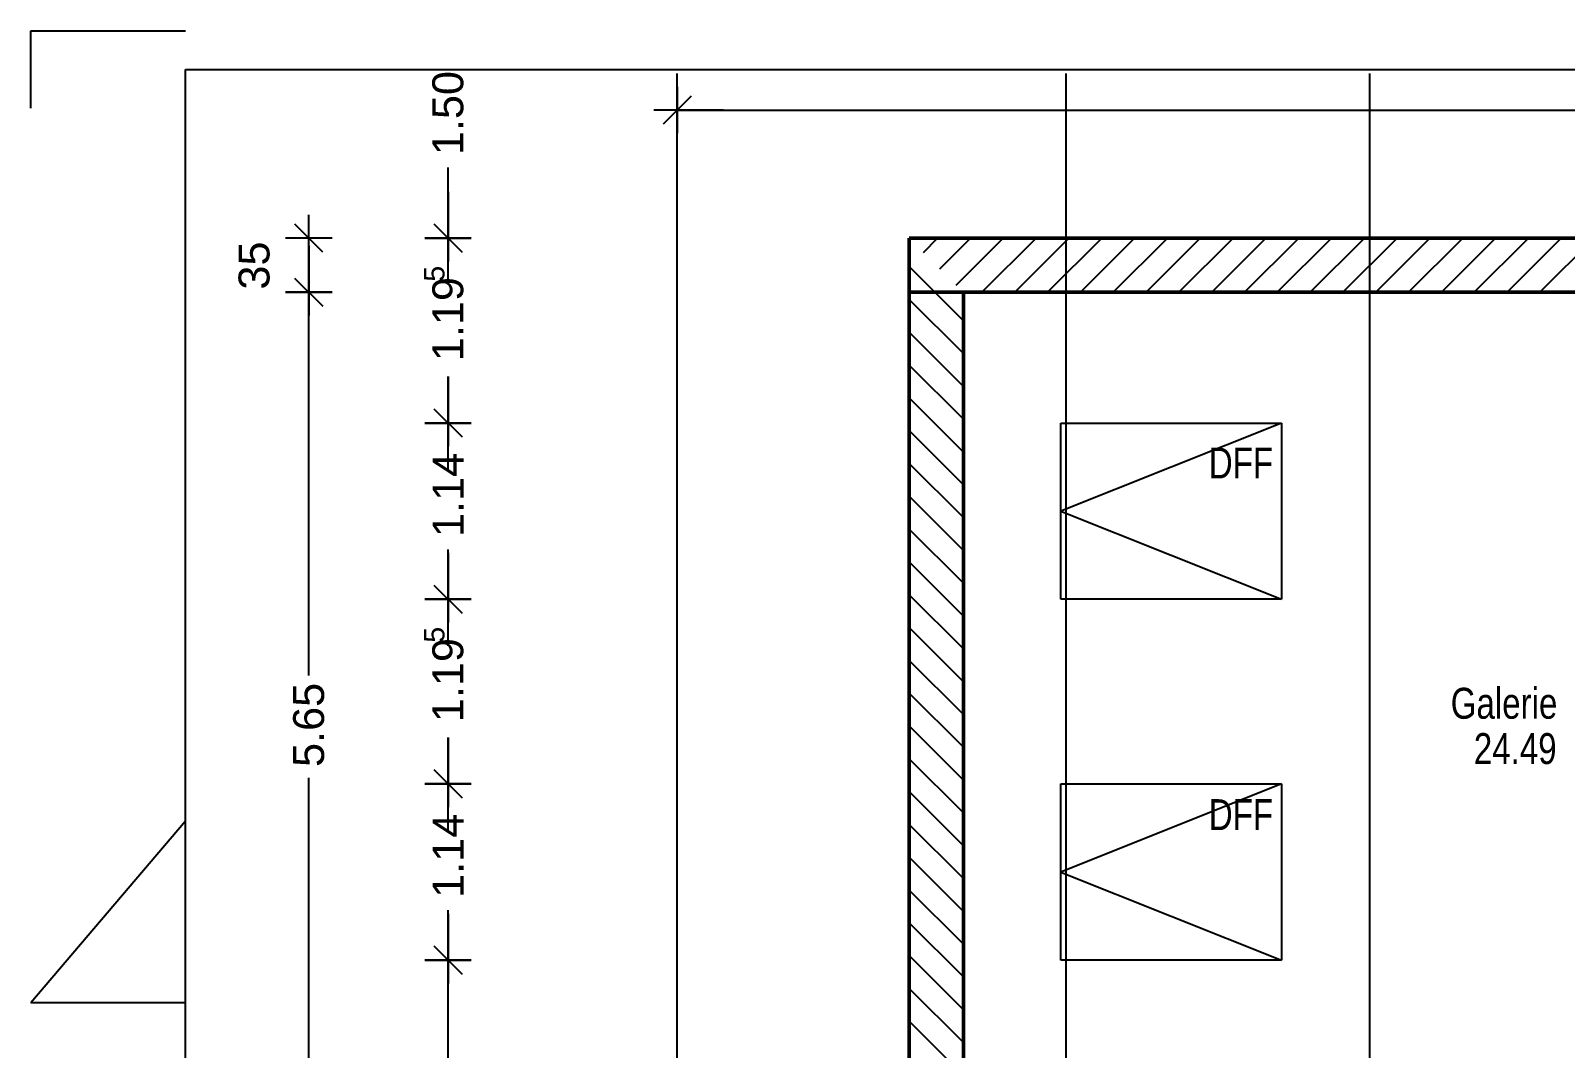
# Model space of a CAD drawing. Extents: x 0 to 756, y -25 to 420.
# Drawn here: x 0 to 198.4, y 288.4 to 420 of the extents above; entities that cross this region are included whole.
import ezdxf
from ezdxf.lldxf.tags import DXFTag

# ---------------------------------------------------------------- set-up
doc = ezdxf.new("R2010")
doc.units = 0
doc.layers.get('0').update_dxf_attribs({"lineweight": 25})
doc.layers.get('DEFPOINTS').update_dxf_attribs({"lineweight": 25})
for name, color, linetype, lineweight in [('A_Aussenwand', 7, 'Continuous', 25), ('ALLGEMEIN01', 7, 'Continuous', 13), ('ALLGEMEIN03', 7, 'Continuous', 25), ('PFOSTEN__ST_TZEN', 7, 'Continuous', 13), ('RAUMBEZEICHNUNG', 7, 'Continuous', 13), ('Standard', 7, 'Continuous', 25), ('WAND_HOLZ_TRAGEND', 7, 'Continuous', 13), ('WOHNFL_CHE-ROHBAU', 7, 'Continuous', 13), ('X_Planrahmen', 7, 'Continuous', 25)]:
    doc.layers.add(name, color=color, linetype=linetype, lineweight=lineweight)
doc.layers.add('A_Dach', color=1, linetype='Continuous', lineweight=25, true_color=0xff0000)
doc.styles.get("Standard").update_dxf_attribs({"font": 'arial.ttf'})
tags = doc.linetypes.add('VERDECKT2_S2', pattern=[0.27, 0.2, -0.07]).pattern_tags.tags
tags[6:7] = [DXFTag(74, 4), DXFTag(75, 0), DXFTag(340, '0'), DXFTag(46, 1.0), DXFTag(50, 0.0), DXFTag(44, 0.0), DXFTag(45, 0.0)]
tags[4:5] = [DXFTag(74, 4), DXFTag(75, 0), DXFTag(340, '0'), DXFTag(46, 1.0), DXFTag(50, 0.0), DXFTag(44, 0.0), DXFTag(45, 0.0)]

# ---------------------------------------------------------------- blocks, each defined once
blk = doc.blocks.new('Blockreferenz-A0T78PG2OY', base_point=(0, -25))
at = {"layer": 'X_Planrahmen', "color": 0, "linetype": 'ByBlock', "lineweight": -2, "ltscale": 0.25}
for p, q in [((0, 420), (20, 420)), ((0, 410), (0, 420)), ((20, 415), (589, 415)), ((20, 5), (20, 415)), ((20, 317.8), (0, 294.3)), ((20, 294.3), (0, 294.3))]:
    blk.add_line(p, q, dxfattribs=at)
blk = doc.blocks.new('Referenz-A0T78PG4OY')
at = {"layer": 'ALLGEMEIN01', "color": 0, "linetype": 'VERDECKT2_S2', "lineweight": -2, "ltscale": 0.25}
for p, q in [((133.81, 414.47), (133.81, 5.76)), ((173.07, 414.47), (173.07, 5.76))]:
    blk.add_line(p, q, dxfattribs=at)
at = {"layer": 'ALLGEMEIN03', "color": 0, "lineweight": -2}
blk.add_line((83.57, 5.76), (83.57, 414.47), dxfattribs=at)
at = {"layer": 'ALLGEMEIN03', "color": 0, "linetype": 'VERDECKT2_S2', "lineweight": -2, "ltscale": 0.25}
for p, q in [((133.17, 369.27), (161.68, 369.27)), ((133.17, 346.47), (133.17, 369.27)), ((161.68, 369.27), (133.17, 357.87)), ((161.68, 369.27), (161.68, 346.47)), ((133.17, 357.87), (161.68, 346.47)), ((161.68, 346.47), (133.17, 346.47)), ((133.17, 322.61), (161.68, 322.61)), ((133.17, 299.81), (133.17, 322.61)), ((161.68, 322.61), (133.17, 311.21)), ((161.68, 322.61), (161.68, 299.81)), ((133.17, 311.21), (161.68, 299.81)), ((161.68, 299.81), (133.17, 299.81))]:
    blk.add_line(p, q, dxfattribs=at)
at = {"layer": 'DEFPOINTS', "color": 0, "linetype": 'Continuous', "lineweight": -2, "ltscale": 0.25}
for p, q in [((83.57, 409.73), (83.57, 409.73)), ((53.96, 393.17), (53.96, 393.17)), ((113.57, 393.17), (113.57, 393.17)), ((113.57, 393.17), (113.57, 393.17)), ((113.57, 393.17), (113.57, 393.17)), ((113.57, 393.17), (113.57, 393.17)), ((113.57, 393.17), (113.57, 393.17)), ((113.57, 393.17), (113.57, 393.17)), ((113.57, 393.17), (113.57, 393.17)), ((113.57, 393.17), (113.57, 393.17)), ((113.57, 393.17), (113.57, 393.17)), ((35.96, 386.17), (35.96, 386.17)), ((113.57, 386.17), (113.57, 386.17)), ((113.57, 386.17), (113.57, 386.17)), ((120.57, 386.17), (120.57, 386.17)), ((120.57, 386.17), (120.57, 386.17)), ((120.57, 386.17), (120.57, 386.17)), ((120.57, 386.17), (120.57, 386.17)), ((120.57, 386.17), (120.57, 386.17)), ((120.57, 386.17), (120.57, 386.17)), ((53.96, 369.27), (53.96, 369.27)), ((133.17, 369.27), (133.17, 369.27)), ((133.17, 369.27), (133.17, 369.27)), ((53.96, 346.47), (53.96, 346.47)), ((133.17, 346.47), (133.17, 346.47)), ((133.17, 346.47), (133.17, 346.47)), ((53.96, 322.61), (53.96, 322.61)), ((133.17, 322.61), (133.17, 322.61)), ((133.17, 322.61), (133.17, 322.61)), ((53.96, 299.81), (53.96, 299.81)), ((133.17, 299.81), (133.17, 299.81)), ((133.17, 299.81), (133.17, 299.81))]:
    blk.add_line(p, q, dxfattribs=at)
at = {"layer": 'Standard', "color": 0, "lineweight": -2}
for p, q in [((83.57, 412.73), (83.57, 406.73)), ((85.37, 411.53), (81.77, 407.93)), ((89.57, 409.73), (80.57, 409.73)), ((83.57, 409.73), (246.02, 409.73)), ((53.96, 393.17), (53.96, 402.31)), ((53.96, 399.17), (53.96, 390.17)), ((37.76, 391.37), (34.16, 394.97)), ((35.96, 387.17), (35.96, 396.17)), ((55.76, 391.37), (52.16, 394.97)), ((52.16, 394.97), (55.76, 391.37)), ((53.96, 387.17), (53.96, 396.17)), ((38.96, 393.17), (32.96, 393.17)), ((35.96, 386.17), (35.96, 393.17)), ((56.96, 393.17), (50.96, 393.17)), ((50.96, 393.17), (56.96, 393.17)), ((53.96, 391.28), (53.96, 393.17)), ((35.96, 392.17), (35.96, 383.17)), ((35.96, 380.17), (35.96, 389.17)), ((37.76, 384.37), (34.16, 387.97)), ((34.16, 387.97), (37.76, 384.37)), ((38.96, 386.17), (32.96, 386.17)), ((32.96, 386.17), (38.96, 386.17)), ((35.96, 336.6), (35.96, 386.17)), ((53.96, 369.27), (53.96, 375.28)), ((53.96, 375.27), (53.96, 366.27)), ((55.76, 367.47), (52.16, 371.07)), ((52.16, 371.07), (55.76, 367.47)), ((53.96, 363.27), (53.96, 372.27)), ((56.96, 369.27), (50.96, 369.27)), ((50.96, 369.27), (56.96, 369.27)), ((53.96, 366.12), (53.96, 369.27)), ((53.96, 346.47), (53.96, 352.92)), ((53.96, 352.47), (53.96, 343.47)), ((53.96, 340.47), (53.96, 349.47)), ((55.76, 344.67), (52.16, 348.27)), ((52.16, 348.27), (55.76, 344.67)), ((56.96, 346.47), (50.96, 346.47)), ((50.96, 346.47), (56.96, 346.47)), ((53.96, 344.6), (53.96, 346.47)), ((53.96, 328.61), (53.96, 319.61)), ((53.96, 322.61), (53.96, 328.6)), ((53.96, 316.61), (53.96, 325.61)), ((35.96, 273.17), (35.96, 323.4)), ((55.76, 320.81), (52.16, 324.41)), ((52.16, 324.41), (55.76, 320.81)), ((56.96, 322.61), (50.96, 322.61)), ((50.96, 322.61), (56.96, 322.61)), ((53.96, 319.46), (53.96, 322.61)), ((53.96, 299.81), (53.96, 306.26)), ((53.96, 305.81), (53.96, 296.81)), ((55.76, 298.01), (52.16, 301.61)), ((52.16, 301.61), (55.76, 298.01)), ((53.96, 293.81), (53.96, 302.81)), ((56.96, 299.81), (50.96, 299.81)), ((50.96, 299.81), (56.96, 299.81)), ((53.96, 270.62), (53.96, 299.81))]:
    blk.add_line(p, q, dxfattribs=at)
at = {"layer": 'WAND_HOLZ_TRAGEND', "color": 0, "lineweight": 50}
for p, q in [((253.57, 393.17), (113.57, 393.17)), ((113.57, 393.17), (113.57, 386.17)), ((113.57, 393.17), (113.57, 393.17)), ((204.37, 393.17), (113.57, 393.17)), ((113.57, 393.17), (113.57, 386.17)), ((113.57, 386.17), (113.57, 233.17)), ((120.57, 386.17), (113.57, 386.17)), ((113.57, 233.17), (113.57, 386.17)), ((113.57, 386.17), (120.57, 386.17)), ((113.57, 386.17), (113.57, 386.17)), ((113.57, 386.17), (253.57, 386.17)), ((113.57, 386.17), (204.37, 386.17)), ((113.57, 386.17), (113.57, 386.17)), ((120.57, 233.17), (120.57, 386.17)), ((120.57, 386.17), (120.57, 233.17)), ((120.57, 386.17), (120.57, 386.17))]:
    blk.add_line(p, q, dxfattribs=at)
at = {"layer": 'PFOSTEN__ST_TZEN', "color": 0, "lineweight": -2, "char_height": 4, "attachment_point": 1}
for insert in [(152.29, 366.1), (152.29, 320.63)]:
    blk.add_mtext('{\\W0.8;\\fPosterama Text Light;DFF}', dxfattribs=dict(at, insert=insert))
at = {"layer": 'RAUMBEZEICHNUNG', "color": 0, "linetype": 'Continuous', "ltscale": 0.13, "insert": (183.56, 335.03), "char_height": 4, "attachment_point": 1}
blk.add_mtext('{\\W0.8;\\fPosterama Text Light;Galerie}', dxfattribs=at)
at = {"layer": 'Standard', "color": 0, "lineweight": -2, "attachment_point": 1, "rotation": 90}
for s, insert, char_height in [('{\\fArial;1.50}', (51.92, 403.91), 4), ('{\\fArial;35}', (26.87, 386.52), 4), ('{\\fArial;5}', (50.84, 387.54), 2.64), ('{\\fArial;1.19}', (51.92, 377.27), 4), ('{\\fArial;1.14}', (51.96, 354.53), 4), ('{\\fArial;5}', (50.84, 340.86), 2.64), ('{\\fArial;1.19}', (51.92, 330.59), 4), ('{\\fArial;5.65}', (33.92, 324.79), 4), ('{\\fArial;1.14}', (51.96, 307.87), 4)]:
    blk.add_mtext(s, dxfattribs=dict(at, insert=insert, char_height=char_height))
at = {"layer": 'WOHNFL_CHE-ROHBAU', "color": 0, "linetype": 'Continuous', "ltscale": 0.13, "insert": (186.55, 329.17), "char_height": 4, "attachment_point": 1}
blk.add_mtext('{\\W0.8;\\fPosterama Text Light;24.49}', dxfattribs=at)
blk = doc.blocks.new('Wand-A0T78PG8OY', base_point=(113.57, 386.17))
at = {"color": 0, "linetype": 'ByBlock', "lineweight": -2, "ltscale": 0.25}
for p, q in [((113.57, 393.17), (204.37, 393.17)), ((120.57, 386.17), (204.37, 386.17))]:
    blk.add_line(p, q, dxfattribs=at)
at = {"color": 0, "lineweight": -2}
for p, q in [((115.4, 391.33), (117.24, 393.17)), ((117.53, 389.21), (121.48, 393.17)), ((119.65, 387.09), (125.73, 393.17)), ((122.97, 386.17), (129.97, 393.17)), ((127.21, 386.17), (134.21, 393.17)), ((131.46, 386.17), (138.46, 393.17)), ((135.7, 386.17), (142.7, 393.17)), ((139.94, 386.17), (146.94, 393.17)), ((144.18, 386.17), (151.18, 393.17)), ((148.43, 386.17), (155.43, 393.17)), ((152.67, 386.17), (159.67, 393.17)), ((156.91, 386.17), (163.91, 393.17)), ((161.15, 386.17), (168.15, 393.17)), ((165.4, 386.17), (172.4, 393.17)), ((169.64, 386.17), (176.64, 393.17)), ((173.88, 386.17), (180.88, 393.17)), ((178.12, 386.17), (185.12, 393.17)), ((182.37, 386.17), (189.37, 393.17)), ((186.61, 386.17), (193.61, 393.17)), ((190.85, 386.17), (197.85, 393.17)), ((195.1, 386.17), (202.1, 393.17))]:
    blk.add_line(p, q, dxfattribs=at)
blk = doc.blocks.new('Wand-A0T78PGMOY', base_point=(113.57, 33.11))
at = {"color": 0, "linetype": 'ByBlock', "lineweight": -2, "ltscale": 0.25}
for p, q in [((113.57, 33.11), (113.57, 393.17)), ((120.57, 273.17), (120.57, 386.17))]:
    blk.add_line(p, q, dxfattribs=at)
at = {"color": 0, "lineweight": -2}
for p, q in [((120.57, 382.49), (113.57, 389.49)), ((120.57, 378.25), (113.57, 385.25)), ((120.57, 374.01), (113.57, 381.01)), ((120.57, 369.76), (113.57, 376.76)), ((120.57, 365.52), (113.57, 372.52)), ((120.57, 361.28), (113.57, 368.28)), ((120.57, 357.04), (113.57, 364.04)), ((120.57, 352.79), (113.57, 359.79)), ((120.57, 348.55), (113.57, 355.55)), ((120.57, 344.31), (113.57, 351.31)), ((120.57, 340.07), (113.57, 347.07)), ((120.57, 335.82), (113.57, 342.82)), ((120.57, 331.58), (113.57, 338.58)), ((120.57, 327.34), (113.57, 334.34)), ((120.57, 323.1), (113.57, 330.1)), ((120.57, 318.85), (113.57, 325.85)), ((120.57, 314.61), (113.57, 321.61)), ((120.57, 310.37), (113.57, 317.37)), ((120.57, 306.12), (113.57, 313.12)), ((120.57, 301.88), (113.57, 308.88)), ((120.57, 297.64), (113.57, 304.64)), ((120.57, 293.4), (113.57, 300.4)), ((120.57, 289.15), (113.57, 296.15)), ((120.57, 284.91), (113.57, 291.91))]:
    blk.add_line(p, q, dxfattribs=at)
blk = doc.blocks.new('Dachfläche-A0T78PH0OY', base_point=(113.57, 33.11))
at = {"color": 0, "linetype": 'ByBlock', "lineweight": -2, "ltscale": 0.25}
for p, q in [((113.57, 33.11), (113.57, 393.17)), ((113.57, 393.17), (253.57, 393.17))]:
    blk.add_line(p, q, dxfattribs=at)

msp = doc.modelspace()

# ---------------------------------------------------------------- block references
at = {"ltscale": 0.25}
msp.add_blockref('Blockreferenz-A0T78PG2OY', (0, -25), dxfattribs=at)
at = {"color": 8, "lineweight": 25, "ltscale": 0.25, "true_color": 0x808080}
msp.add_blockref('Referenz-A0T78PG4OY', (0, 0), dxfattribs=at)
at = {"layer": 'A_Aussenwand', "ltscale": 0.25}
for name, p in [('Wand-A0T78PG8OY', (113.57, 386.17)), ('Wand-A0T78PGMOY', (113.57, 33.11))]:
    msp.add_blockref(name, p, dxfattribs=at)
at = {"layer": 'A_Dach', "ltscale": 0.25}
msp.add_blockref('Dachfläche-A0T78PH0OY', (113.57, 33.11), dxfattribs=at)

doc.saveas('drawing.dxf')
